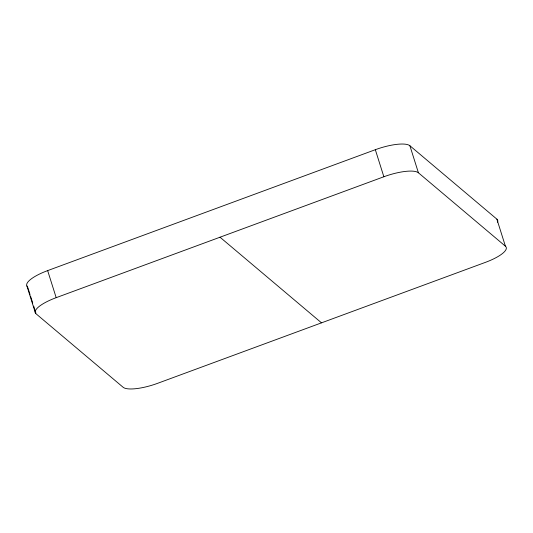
<?xml version="1.0" encoding="UTF-8"?>
<svg xmlns="http://www.w3.org/2000/svg" width="533" height="533" viewBox="0 0 533 533"><rect width="100%" height="100%" fill="white"/><g stroke="black" fill="none" stroke-linecap="round" stroke-linejoin="round"><path stroke-width="0.8" d="M27.596 286.807A29.515 8.135 -17.5 0 1 47.65 270.611L375.332 149.7A29.515 8.135 -17.5 0 1 409.89 145.736L496.876 219.143L505.404 246.193A29.515 8.135 -17.5 0 1 485.35 262.389L157.668 383.3A29.515 8.135 -17.5 0 1 123.11 387.264L36.124 313.857A29.515 8.135 -17.5 0 1 56.185 297.667L383.86 176.756A29.515 8.135 -17.5 0 1 418.418 172.792L505.404 246.193M220.022 237.212L321.506 322.845M409.89 145.736L418.418 172.792M375.332 149.7L383.86 176.756M47.65 270.611L56.185 297.667M27.843 287.58L30.035 294.536M30.521 296.082L32.713 303.037M33.692 306.129L35.884 313.084M26.883 285.921L35.411 312.978M496.876 219.143A29.515 8.135 -17.5 0 1 497.569 222.248"/></g></svg>
